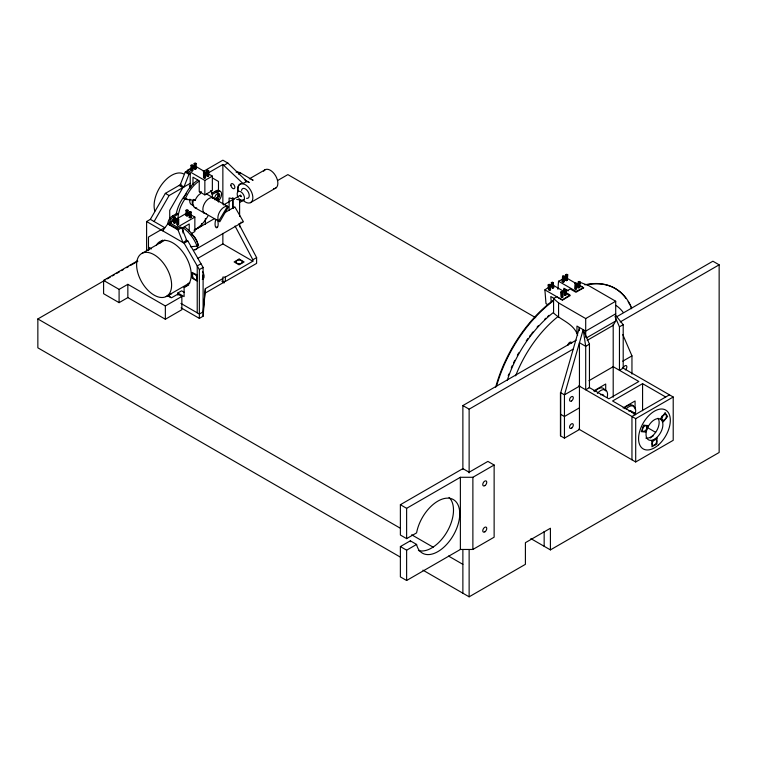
<?xml version="1.0" encoding="UTF-8"?>
<svg xmlns="http://www.w3.org/2000/svg" width="757" height="757" viewBox="0 0 757 757"><rect width="100%" height="100%" fill="white"/><g stroke="black" fill="none" stroke-linecap="round" stroke-linejoin="round"><path stroke-width="1.14" d="M146.603 250.804L146.603 221.527L150.35 219.36L165.348 193.376L181.112 184.273M169.729 219.719L169.729 210.342L182.853 187.604L179.106 185.437M167.6 295.429L171.602 297.738L177.857 294.132L181.85 296.441L181.85 309.717L165.357 319.246L127.848 297.596L119.095 302.649L103.595 293.697L103.595 280.421L137.367 260.919M188.824 284.84L184.102 287.149L184.102 296.583L177.857 292.978L177.857 295.145M190.234 188.02L190.234 173.59L187.102 171.782M197.227 312.821L197.227 265.915L200.984 263.748M146.603 221.527L184.102 243.177L199.356 269.596L199.356 318.385L203.103 316.218L205.355 288.644L222.861 278.538M201.608 223.495L201.608 225.851L196.252 228.945M218.48 202.053L218.48 199.697M232.853 208.118L232.853 198.079M557.937 289.316L558.524 281.235L565.99 277.677M562.177 281.604L562.574 276.201L563.568 275.728L564.571 276.305L564.173 281.708L563.18 282.181L562.177 281.604L563.17 281.131L564.173 281.708M563.18 282.181L563.568 276.778L564.571 276.305M563.634 291.615L563.87 288.237L568.337 290.811M565.337 280.09L565.734 274.687L566.728 274.214L567.731 274.791L567.334 280.194L566.34 280.667L565.337 280.09L566.34 279.617L567.334 280.194M566.34 280.667L566.738 275.264L567.731 274.791M575.074 283.411L574.677 288.814L575.68 289.392L576.673 288.919L577.071 283.515L576.068 282.938L575.074 283.411L576.068 283.989L577.071 283.515M575.68 289.392L576.068 283.989M578.234 281.907L577.846 287.31L578.84 287.887L579.843 287.414L580.231 282.011L579.228 281.434L578.234 281.907L579.237 282.484L580.231 282.011M578.84 287.887L579.237 282.484M177.914 219.331L178.321 214.449L179.939 208.582A24.754 14.288 -60 0 1 185.512 198.23M205.355 288.644L203.103 311.884L199.356 314.051L180.914 303.406M217.505 219.511C220.401 230.544 212.84 230.544 215.736 219.511M177.072 213.739L178.444 214.013L173.911 216.616A6.188 3.577 -60 0 0 169.123 223.902M564.448 438.152L564.448 394.842L583.202 329.683L589.448 344.161L585.7 346.318L579.446 342.713L579.446 429.493L564.448 438.152L560.7 435.985L560.7 392.684L579.446 327.516L579.446 330.61M187.093 171.063L185.228 172.142L180.232 184.793L183.979 186.951L188.976 174.309L190.234 173.59M154.106 221.527L169.104 195.543L190.234 183.345M227.526 206.358L228.406 206.869L219.804 221.773L203.898 212.632M565.394 291.748L570.21 288.966L575.963 292.287L583.742 287.792L577.998 284.471L581.073 282.692L588.577 285.578L615.706 301.248L615.706 321.015L613.198 325.349L587.195 340.366M162.727 230.838L167.732 223.958L171.479 221.801M233.913 207.342L233.705 207.579A8.838 5.1 60 0 0 233.345 208.222M240.508 196.441C242.827 197.719 239.732 193.395 240.376 196.252M548.163 284.935L549.166 284.263L550.159 284.84L550.557 289.789L549.554 290.461L548.56 289.884L548.163 284.935L549.166 285.512L549.554 290.461M551.333 282.787L552.326 282.115L553.329 282.692L553.717 287.641L552.724 288.313L551.721 287.736L551.333 282.787L552.326 283.364L552.724 288.313M549.166 285.512L550.159 284.84M552.326 283.364L553.329 282.692M547.869 304.683L545.986 303.604L544.898 289.855L552.373 284.783M560.663 292.155L561.666 291.473L562.659 292.051L563.057 296.999L562.054 297.681L561.06 297.104L560.663 292.155L561.666 292.732L562.054 297.681M563.833 290.007L564.826 289.335L565.829 289.912L566.217 294.861L565.224 295.533L564.22 294.956L563.833 290.007L564.826 290.584L565.224 295.533M561.666 292.732L562.659 292.051M564.826 290.584L565.829 289.912M191.019 165.338L192.013 164.761L193.016 165.338L193.016 170.533L192.013 171.11L191.019 170.533L191.019 165.338L192.013 165.915L193.016 165.338M194.189 163.503L195.192 162.925L196.195 163.503L196.195 168.697L195.192 169.275L194.189 168.697L194.189 163.503L195.192 164.08L196.195 163.503M187.358 172.558L187.358 170.334L191.105 168.177M192.978 167.089L194.852 166.01M188.957 169.994L190.821 168.915M191.019 170.533L192.013 169.956M194.189 168.697L195.192 168.12L196.195 168.697M203.217 171.517L222.861 160.181L227.857 163.067L246.914 181.519L242.6 183.573A10.787 6.226 60 0 0 238.02 191.549M203.519 172.558L204.522 171.971L205.516 172.558L205.516 177.753L204.522 178.33L203.519 177.753L203.519 172.558L204.522 173.135L205.516 172.558M206.689 170.722L207.692 170.145L208.695 170.722L208.695 175.917L207.692 176.495L206.689 175.917L206.689 170.722L207.692 171.3L208.695 170.722M208.96 172.53L222.861 164.506L243.158 183.686M224.11 165.225L227.857 163.067M187.358 170.334L204.854 180.44L212.357 176.116L195.476 166.228M238.673 174.138L240.603 173.022L253.112 180.242A10.607 6.122 60 0 0 251.059 179.39M192.978 184.774L192.978 177.195L199.233 180.8L199.233 191.625L204.854 194.88L212.357 190.546L212.357 176.116M167.912 224.479A6.188 3.577 -60 0 1 172.662 215.896L177.195 213.294M173.514 217.486L174.517 216.909L175.52 217.486L175.52 222.681L174.517 223.258L173.514 222.681L173.514 217.486L174.517 218.063L175.52 217.486M186.014 210.266L187.017 209.689L188.02 210.266L188.02 215.471L187.017 216.048L186.014 215.471L186.014 210.266L187.017 210.843L188.02 210.266M169.852 225.103L169.852 222.88L173.741 220.637M175.69 219.511L186.383 213.332M176.693 219.322L177.687 218.745L178.69 219.322L178.69 224.517L177.687 225.094L176.693 224.517L176.693 219.322L177.687 219.899L178.69 219.322M189.193 212.102L190.196 211.525L191.19 212.102L191.19 217.297L190.196 217.874L189.193 217.297L189.193 212.102L190.196 212.679L191.19 212.102M249.308 178.86L265.31 169.625M173.514 222.681L174.517 222.104L175.52 222.681M186.014 215.471L187.017 214.893L188.02 215.471M214.477 199.659L217.477 197.927M189.193 217.297L190.196 216.72L191.19 217.297M169.852 222.88L177.356 227.214L194.852 217.108L194.852 231.538L191.105 233.705M177.98 229.882L181.727 227.715L186.733 240.366L182.976 242.524L177.98 229.882L167.732 223.958M223.561 204.939L240.376 195.23M142.117 253.283L164.884 240.139M400.406 557.143L37.85 347.823L37.85 318.952L105.204 280.071M107.239 278.888L110.304 277.128M112.348 275.945L114.383 274.772M116.427 273.589L119.492 271.82M121.527 270.646L123.571 269.464M126.637 267.694L128.671 266.521M130.715 265.338L137.859 261.212M239.903 202.299L243.991 199.943M277.668 180.497L287.868 174.612L535.719 317.703M194.388 230.204L214.733 218.461M224.715 212.698L234.821 206.86L243.423 221.773L195.041 249.706A8.819 5.091 60 0 1 194 249.772M250.416 202.696L275.898 187.973M184.102 243.177L187.85 241.01L203.103 267.429L203.103 316.218M103.595 280.421L119.095 289.373L127.848 284.32L165.357 305.97L181.85 296.441M190.376 246.735L197.066 246.139L198.571 245.268A25.227 14.563 60 0 0 184.67 227.024M197.577 258.497L222.861 243.896L252.857 261.222L252.857 259.774L235.049 226.012M199.356 269.596L203.103 267.429M166.114 296.564A24.754 14.288 60 0 0 159.15 258.478A24.754 14.288 60 0 0 137.083 269.729A24.754 14.288 60 0 0 166.114 296.564L189.865 282.853A24.754 14.288 60 0 1 188.096 283.515M167.855 295.864L171.602 293.697M177.857 292.978L181.604 290.811L184.282 292.353M252.857 259.774L256.614 257.617L238.796 223.845M205.355 292.978L222.861 282.872L222.861 277.1L225.359 277.1L252.857 261.222M221.792 281.14L223.826 282.314L224.451 281.954L224.451 282.673M222.861 281.434L225.359 281.434L256.614 263.389L256.614 257.617M577.667 335.351C573.957 323.731 561.618 320.618 553.575 313.01L553.575 298.57L556.65 296.791L562.404 300.113L570.182 295.627L565.394 292.855M553.575 298.57L558.571 302.904L585.7 318.565L615.706 301.248M615.706 313.805L585.7 331.121L576.948 326.068L576.948 333.288M462.877 469.293L462.877 405.563L576.153 340.167M616.974 316.596L712.895 261.212L719.15 264.827L719.15 452.478L550.415 549.894L530.856 538.606M586.703 337.764L615.706 321.015M462.877 405.563L469.132 409.168L573.219 349.072M620.163 321.971L719.15 264.827M623.2 324.668L623.2 368.139L619.453 370.305L619.453 326.835L623.2 324.668L615.346 314.997M579.786 385.985L564.448 394.842L560.7 392.684M588.993 380.676L613.539 366.502M622.746 361.184L631.953 355.875L622.803 334.641M593.696 390.943L605.704 384.017L605.704 390.953M400.377 504.711L462.877 468.63L469.132 472.236L487.887 461.41L494.132 465.016L494.132 537.196L472.879 549.459L460.379 549.459L406.623 580.496L400.377 576.891L400.377 546.573L410.341 540.82L416.587 544.434L416.804 545.295A30.942 17.865 -60 0 0 450.481 539.741A30.942 17.865 -60 0 0 450.481 498.447A30.942 17.865 -60 0 0 416.804 531.783L416.587 532.881L406.623 538.634L400.377 535.029L400.377 504.711L406.623 508.326L460.379 477.288L472.879 477.288L494.132 465.016M579.446 407.834L564.448 416.501L560.7 414.334M665.706 397.009L642.579 383.657L612.574 400.983L635.7 414.334M623.077 407.909L635.076 400.983L635.076 409.064M669.453 394.842L631.953 416.501L631.953 459.802M400.377 546.573L406.623 550.188L416.587 544.434M578.764 385.786L635.7 418.659L673.21 397.009L673.21 440.319L635.7 461.969L578.764 429.096M651.2 437.139L653.206 435.985M422.936 570.153L469.132 596.819L525.405 564.334L525.405 542.684L550.415 528.244L550.415 549.894M211.837 193.29L215.272 191.322A6.188 3.577 -60 0 1 219.965 191.521M212.225 194.502L216.521 192.051A6.188 3.577 -60 0 1 221.546 193.319A6.188 3.577 -60 0 1 217.94 201.201M172.662 215.896L173.968 216.597M242.562 222.312L242.249 222.369A8.838 5.1 60 0 1 240.735 222.217M194.748 249.791L195.42 249.668A8.819 5.091 60 0 0 197.851 245.344M184.102 287.149L185.077 287.007A25.984 15.008 60 0 0 183.97 253.633A25.984 15.008 60 0 0 156.358 245.23M197.549 180.261A25.227 14.563 -60 0 0 183.658 198.504L186.998 198.807M183.658 198.504L185.153 199.375L195.192 200.274A8.838 5.1 -60 0 1 200.605 193.537M234.519 198.987L229.106 198.012L229.106 210.285M236.686 199.384L243.186 200.558L242.6 199.999M246.914 181.519L246.356 181.406A10.787 6.226 60 0 0 245.713 181.368M212.234 197.605L212.906 197.738M216.852 226.797L217.505 227.289M565.734 274.687L566.738 275.264M566.965 278.235L583.496 287.783L576.02 291.341L558.524 281.235M562.574 276.201L563.568 276.778M553.348 285.351L564.041 291.521M565.981 292.647L569.87 294.889L562.404 299.961L544.898 289.855M552.714 287.064L553.717 287.641M549.554 289.212L550.557 289.789M554.37 298.599L550.803 296.536L551.257 302.27M622.405 367.684L673.21 397.009M613.198 366.7L638.832 381.49L608.827 398.816L589.116 387.433M244.426 179.702L249.233 182.475A10.607 6.122 60 0 0 245.893 181.453M646.601 427.118L655.647 432.342M207.692 175.34L208.695 175.917M212.708 178.141L218.48 181.472L218.48 191.568M204.522 177.176L205.516 177.753M185.228 172.142L188.976 174.309M215.272 191.322L216.521 192.051M206.529 193.962L213.521 198.003M228.406 206.869L212.528 197.7L213.408 198.211M189.231 185.853L191.105 186.941M195.192 200.274L193.688 199.403A8.838 5.1 -60 0 0 196.716 207.938M194.681 207.541L204.683 213.313M165.348 193.376L169.104 195.543M187.358 212.774L189.231 213.862M191.105 214.941L194.852 217.108M181.727 227.715L180.478 226.996L177.356 228.794L169.606 224.318M186.014 239.95L187.85 241.01M150.35 219.36L164.723 227.658L148.476 237.045L148.476 250.614M148.476 247.142L151.476 248.883M197.227 275.293L192.231 272.406L192.231 278.179L197.227 281.065M167.903 295.892L170.95 297.652M181.093 307.844L199.356 318.385M37.85 318.952L400.406 528.272M411.676 534.783L433.184 547.197M448.541 556.064L462.877 564.343M203.69 212.395L204.144 212.916M614.987 316.492L619.453 326.835M410.341 540.82L410.549 541.69M211.071 190.584A25.984 15.008 -60 0 1 212.083 193.754L212.689 197.53M583.202 329.683L585.7 346.318L585.7 389.789L589.448 387.631L589.448 344.161M642.579 383.657L642.579 410.691M635.7 418.659L635.7 461.969M635.076 412.527L635.076 414.836M631.953 355.875L631.953 374.109M613.198 324.176L613.198 397.255M585.7 318.565L585.7 337.31M560.445 392.533L560.445 435.843M558.571 302.904L558.571 317.334M544.16 531.471L544.16 546.289M472.879 477.288L472.879 549.459M469.132 409.168L469.132 472.898M469.132 549.61L469.132 596.819M462.877 549.544L462.877 593.214M460.379 477.288L460.379 549.459M406.623 508.326L406.623 538.634M406.623 550.188L406.623 580.496M239.609 199.82L239.609 216.313M239.609 223.391L239.609 226.92M232.853 197.823L232.853 208.43M225.359 277.1L225.359 281.434M223.826 282.314L223.826 283.033M222.861 164.506L222.861 204.201M222.861 233.393L222.861 243.896M218.48 193.082L218.48 196.195M218.48 198.892L218.48 201.22M207.692 171.3L207.692 176.495M205.355 218.584L205.355 224.479M204.854 180.44L204.854 194.88M204.522 173.135L204.522 178.33M195.192 164.08L195.192 169.275M192.013 165.915L192.013 171.11M190.196 212.679L190.196 217.874M189.231 231.538L189.231 223.958L182.976 227.573L182.976 232.986M187.017 210.843L187.017 216.048M177.687 219.899L177.687 225.094M177.356 227.214L177.356 229.428M174.517 218.063L174.517 223.258M165.357 305.97L165.357 319.246M127.848 284.32L127.848 297.596M119.095 289.373L119.095 302.649M238.143 191.578A10.607 6.122 60 0 1 244.662 184.348A10.607 6.122 60 0 1 252.829 198.485A10.607 6.122 60 0 1 243.309 200.52M263.644 171.205A10.607 6.122 60 0 1 275.662 175.879A10.607 6.122 60 0 1 273.703 188.625M241.53 190.452A5.479 3.16 60 0 1 245.363 188.9A5.479 3.16 60 0 1 249.185 194.871A5.479 3.16 60 0 1 246.583 198.325M236.089 172.161A10.607 6.122 60 0 1 240.603 173.022M148.722 250.179A3.179 1.836 60 0 1 150.586 248.693M160.106 243.063A25.984 15.008 60 0 1 162.594 240.12M197.359 276.173A3.179 1.836 60 0 1 197.038 275.728M217.704 193.234A3.179 1.836 -60 0 1 217.571 196.82A3.179 1.836 -60 0 1 214.534 198.731M176.126 214.505A25.984 15.008 -60 0 1 186.392 193.726M238.171 197.388A5.185 2.99 60 0 1 239.647 191.313A5.185 2.99 60 0 1 244.464 198.571A5.185 2.99 60 0 1 238.909 198.514M199.924 192.259A8.838 5.1 -60 0 1 201.494 191.843M185.153 199.375A25.227 14.563 -60 0 1 199.053 181.131M206.264 213.729A8.838 5.1 -60 0 1 204.863 202.81A8.838 5.1 -60 0 1 214.884 199.564M217.628 192.78A3.539 2.044 -60 0 1 218.054 196.309A3.539 2.044 -60 0 1 214.874 199.129M215.149 199.422A3.539 2.044 -60 0 1 216.852 193.991A3.539 2.044 -60 0 1 219.634 196.054A3.539 2.044 -60 0 1 215.584 199.744M175.454 218.972A3.539 2.044 -60 0 1 175.955 220.06M170.997 222.965A3.539 2.044 -60 0 1 173.788 218.839M154.844 211.042A24.754 14.288 -60 0 1 162.395 183.667A24.754 14.288 -60 0 1 183.601 173.902M193.877 206.036A7.958 4.589 -60 0 1 192.42 200.605M192.543 204.958A7.958 4.589 -60 0 1 189.922 199.167M210.806 190.849A24.754 14.288 -60 0 1 212.111 193.764M208.099 215.745A24.754 14.288 -60 0 1 194.057 230.156M183.175 227.895A25.227 14.563 60 0 1 197.066 246.139M191.616 234.538A8.819 5.091 60 0 1 197.804 244.369M202.516 271.545A6.188 3.577 60 0 1 202.299 279.428M202.583 275.151A6.188 3.577 60 0 1 202.479 278.954M196.498 275.151A3.539 2.044 60 0 1 196.177 274.308M449.043 497.415A30.942 17.865 -60 0 1 447.094 531.688A30.942 17.865 -60 0 1 418.394 550.509M508.221 375.737A88.399 51.031 -60 0 1 508.855 374.015M511.259 367.997A88.399 51.031 -60 0 1 512.375 365.432M513.549 362.877A88.399 51.031 -60 0 1 514.769 360.341M517.372 355.317A88.399 51.031 -60 0 1 518.734 352.838M526.257 340.868A88.399 51.031 -60 0 1 527.875 338.578M529.54 336.326A88.399 51.031 -60 0 1 530.666 334.849M531.811 333.383A88.399 51.031 -60 0 1 532.966 331.945M537.12 327.081A88.399 51.031 -60 0 1 538.341 325.737M544.576 319.397A88.399 51.031 -60 0 1 545.854 318.205M547.784 316.464A88.399 51.031 -60 0 1 549.08 315.338M616.037 305.421A88.399 51.031 -60 0 1 623.21 312.386M515.631 375.832A88.399 51.031 -60 0 1 557.814 316.719M567.835 345.485A2.744 1.58 -60 0 1 569.766 342.334A2.744 1.58 -60 0 1 571.696 343.252M507.256 380.336A88.399 51.031 -60 0 1 553.499 312.433M584.811 284.831A102.536 59.197 -60 0 1 626.067 298.504M628.14 301.655A102.536 59.197 -60 0 1 629.994 305.071M630.827 306.869A102.536 59.197 -60 0 1 631.603 308.733M495.674 387.215A102.536 59.197 -60 0 1 552.932 300.501M587.356 284.698A102.536 59.197 -60 0 1 631.329 307.162M496.422 386.581A102.536 59.197 -60 0 1 553.433 300.794M633.051 413.048A3.539 2.044 -60 0 1 633.723 413.937M632.067 412.205A4.419 2.555 -60 0 1 634.451 414.249M597.368 393.441A9.727 5.611 -60 0 1 605.184 389.846A9.727 5.611 -60 0 1 607.152 397.491M600.698 394.842A4.419 2.555 -60 0 1 603.698 395.703M626.115 408.96A9.727 5.611 -60 0 1 633.808 406.348A9.727 5.611 -60 0 1 635 414.628M628.83 411.089A4.419 2.555 -60 0 1 631.925 412.395M594.841 391.691A10.078 5.819 -60 0 1 604.786 390.063M624.222 408.657A10.078 5.819 -60 0 1 634.394 407.645M623.21 368.252A2.649 1.533 -60 0 1 626.399 365.707A2.649 1.533 -60 0 1 625.339 369.87M662.167 415.877A3.179 1.836 -60 0 1 661.892 416.359M642.684 427.128A3.179 1.836 -60 0 1 642.409 427.61M658.013 418.233A11.932 6.889 -60 0 1 656.404 431.216A11.932 6.889 -60 0 1 645.863 438.095M652.43 440.99A3.179 1.836 -60 0 1 652.146 441.473M650.31 437.981A3.179 1.836 -60 0 1 650.708 437.716M643.8 425.207L641.293 431.651L645.626 432.029L648.124 425.585L643.8 425.207M227.545 206.33L218.697 221.053A8.838 5.1 -60 0 1 219.691 211.771A8.838 5.1 -60 0 1 227.232 206.264L227.545 206.33M665.11 412.896L660.785 418.28L663.283 421.838L667.617 416.454L665.11 412.896M239.108 259.055L234.112 261.941L239.108 264.827L244.104 261.941L239.108 259.055M656.953 438.152L651.957 441.038L651.957 446.81L656.953 443.924L656.953 438.152M230.876 185.361A2.829 1.637 60 0 0 234.102 188.682A2.829 1.637 60 0 0 233.591 184.434A2.829 1.637 60 0 0 230.876 185.361M192.515 275.908A3.179 1.836 60 0 0 196.177 279.56A3.179 1.836 60 0 0 195.495 274.744A3.179 1.836 60 0 0 192.515 275.908M237.282 263.445A3.179 1.836 0 0 0 242.278 262.102A3.179 1.836 0 0 0 237.764 260.276A3.179 1.836 0 0 0 237.282 263.445M484.963 485.597A2.829 1.637 -60 0 0 486.373 481.13A2.829 1.637 -60 0 0 482.928 483.543A2.829 1.637 -60 0 0 484.963 485.597M484.963 531.793A2.829 1.637 -60 0 0 486.373 527.326A2.829 1.637 -60 0 0 482.928 529.73A2.829 1.637 -60 0 0 484.963 531.793M571.772 427.998A2.649 1.533 -60 0 0 572.841 423.844A2.649 1.533 -60 0 0 569.643 426.39A2.649 1.533 -60 0 0 571.772 427.998M571.554 400.945A2.649 1.533 -60 0 0 572.964 396.753A2.649 1.533 -60 0 0 569.728 398.901A2.649 1.533 -60 0 0 571.554 400.945M664.589 419.7A3.179 1.836 -60 0 0 665.923 414.704A3.179 1.836 -60 0 0 662.082 417.703A3.179 1.836 -60 0 0 664.589 419.7M645.106 430.951A3.179 1.836 -60 0 0 646.431 425.954A3.179 1.836 -60 0 0 642.598 428.954A3.179 1.836 -60 0 0 645.106 430.951M656.641 437.641A11.932 6.889 -60 0 0 660.426 419.151A11.932 6.889 -60 0 0 646.308 431.67A11.932 6.889 -60 0 0 656.641 437.641M658.562 444.823A22.455 12.964 -60 0 0 665.677 410.048A22.455 12.964 -60 0 0 639.116 433.6A22.455 12.964 -60 0 0 658.562 444.823M654.843 444.813A3.179 1.836 -60 0 0 656.177 439.817A3.179 1.836 -60 0 0 652.345 442.817A3.179 1.836 -60 0 0 654.843 444.813"/></g></svg>
